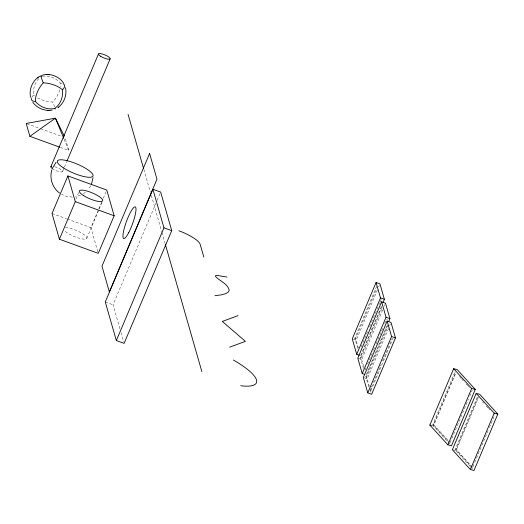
<?xml version="1.0" encoding="UTF-8"?>
<svg xmlns="http://www.w3.org/2000/svg" width="524" height="524" viewBox="0 0 524 524"><rect width="100%" height="100%" fill="white"/><g stroke="black" fill="none" stroke-linecap="round" stroke-linejoin="round"><path stroke-width="0.39" stroke-dasharray="2.62 1.97" d="M62.539 171.551L64.131 167.791M64.445 167.038L66.666 161.778M75.869 199.244L79.36 190.978M97.837 251.789L90.907 227.626L98.525 209.587M98.84 208.834L101.695 202.074M103.287 198.314L106.143 191.548M86.827 238.296L98.892 209.731M99.206 208.984L102.062 202.218M119.911 328.718L113.046 304.791L155.903 203.338M157.174 200.332L160.03 193.566M357.728 348.408L354.8 338.19L377.018 285.58M358.37 347.988L355.573 338.471L376.527 288.868M377.424 289.923L356.156 340.273L352.266 338.858M378.695 286.916L379.33 285.41M361.082 347.078L362.667 343.318M362.981 342.565L368.064 330.539M369.649 326.786L371.241 323.026M371.555 322.273L373.14 318.52M373.461 317.767L379.808 302.734M380.129 301.981L381.079 299.728L381.858 300.01M360.584 355.704L381.852 305.354M363.492 368.483L360.335 357.479L381.924 306.376M363.682 366.512L361.108 357.761L382.061 308.164M382.638 309.966L361.691 359.562L357.8 358.154M384.23 306.206L384.865 304.699M365.025 370.127L365.981 367.874M367.566 364.115L373.284 350.589M373.599 349.836L374.549 347.582M376.14 343.823L377.725 340.063M378.046 339.316L383.123 327.29M384.708 323.531L386.614 319.024L387.393 319.306M366.119 375.001L387.066 325.397M368.798 386.994L365.87 376.776L387.773 324.919M369.44 386.574L366.643 377.057L388.553 325.201M388.494 328.502L367.226 378.859L363.335 377.444M389.764 325.496L390.4 323.996M371.195 387.917L369.924 390.924L370.704 391.205L392.928 338.596M371.516 387.164L373.101 383.404M373.422 382.658L381.04 364.619M382.625 360.859L392.149 338.314M449.35 442.498L432.837 424.394L455.055 371.785M447.869 440.278L433.558 424.591L455.782 371.981M449.834 443.992L433.453 426.032L455.991 372.675M450.07 442.695L468.482 399.105M469.753 396.098L472.294 390.085M471.869 467.192L455.356 449.088L477.58 396.478M472.589 467.388L456.077 449.278L478.301 396.675M470.172 466.288L455.972 450.725L478.517 397.362M472.91 466.635L488.145 430.558M489.416 427.558L494.813 414.779M90.678 185.817L88.294 189.446M85.432 192.282L83.375 193.808M80.46 195.321L75.476 196.821M72.436 197.122L66.352 196.349L61.419 194.266M432.837 424.394L433.558 424.591M431.291 425.449L433.453 426.032M455.356 449.088L456.077 449.278M453.09 449.946L455.972 450.725M26.96 123.749L39.922 128.452M40.682 128.734L61.262 136.207M60.378 147.408L68.762 150.453L65.074 137.589M52.027 213.504L66.515 218.763M67.275 219.039L90.907 227.626M354.8 338.19L355.573 338.471M360.335 357.479L361.108 357.761M365.87 376.776L366.643 377.057M105.272 301.968L113.046 304.791M459.463 376.618L461.113 378.426M461.664 379.029L463.314 380.843M466.065 383.856L467.716 385.671M468.273 386.273L469.373 387.478M482.532 401.908L483.632 403.12M486.383 406.133L488.041 407.947M488.591 408.55L489.691 409.755M470.716 466.884L472.897 469.281M64.111 139.194L68.762 150.453M370.252 389.633L371.208 392.745M143.864 169.455L150.408 192.269M151.312 195.413L161.693 231.601M161.916 232.387L165.08 243.398M121.018 332.576L123.671 341.838M31.715 97.628A18.15 5.712 -24 0 1 33.569 95.073A18.15 14.646 -87.9 0 1 39.935 77.578M54.588 106.798A18.15 0.76 66.8 0 0 52.819 102.069A18.15 8.934 13.6 0 1 36.739 97.405M34.676 95.997A18.15 8.934 13.6 0 1 33.569 95.073M42.516 76.235A18.15 15.406 38.4 0 1 60.686 83.46A18.15 9.694 -57.6 0 1 60.515 86.499M59.795 89.781A18.15 9.694 -57.6 0 1 52.819 102.069M60.686 83.46A18.15 5.712 -24 0 1 62.212 83.63M54.568 166.678A6.321 1.592 22.9 0 1 61.727 170.189A6.321 1.592 22.9 0 1 60.529 171.918A6.321 1.592 22.9 0 1 52.976 168.983M65.408 227.704A12.648 3.19 22.9 0 1 83.486 234.261A12.648 3.19 22.9 0 1 81.547 238.806A12.648 3.19 22.9 0 1 64.249 230.416"/><path stroke-width="0.79" d="M93.03 177.688L91.471 184.166M51.941 169.658C49.197 178.016 52.348 187.874 59.52 192.996M50.874 166.684L98.492 53.952M66.987 161.032L110.158 58.819M67.904 175.926L52.027 213.504L59.409 239.226L98.283 253.347L114.16 215.77L106.778 190.048L67.904 175.926L75.286 201.648L59.409 239.226M152.89 189.243L105.272 301.968L116.341 340.554L124.116 343.377L171.734 230.652L160.665 192.066L152.89 189.243L163.96 227.822L116.341 340.554M383.123 302.348L384.393 299.342L379.966 283.91L376.075 282.495L352.266 338.858L356.693 354.296L359.287 355.233M356.693 354.296L380.503 297.927L376.075 282.495M388.657 321.638L389.928 318.631L385.5 303.2L381.61 301.785L357.8 358.154L362.228 373.586L364.822 374.529M362.228 373.586L386.037 317.223L381.61 301.785M387.144 321.081L363.335 377.444L367.763 392.876L371.654 394.29L395.463 337.928L391.035 322.489L387.144 321.081L391.572 336.513L367.763 392.876M429.85 425.062L453.66 368.7L457.262 369.669L475.281 389.417L451.472 445.786L447.863 444.817L429.85 425.062L431.291 425.449M447.863 444.817L471.672 388.448L453.66 368.7M476.178 393.386L452.369 449.756L470.388 469.504L473.991 470.473L497.8 414.111L479.781 394.356L476.178 393.386L494.198 413.141L497.8 414.111M470.388 469.504L494.198 413.141M52.577 167.935L56.088 162.263M37.558 77.729C31.794 82.222 28.984 90.174 30.582 97.294M58.524 107.171C64.282 102.678 67.098 94.733 65.5 87.606M38.023 77.382L40.197 76.059M57.895 107.643L58.714 107.034M37.368 77.873L38.187 77.257M63.797 138.441L55.42 118.175L26.2 123.468L29.888 136.332L55.42 118.175L64.36 136.155M238.04 315.638L222.287 321.435L245.415 341.36L229.669 347.157M41.632 75.443C49.656 72.633 59.264 76.262 63.764 83.401M52.177 110.092C44.907 111.481 37.014 108.232 32.757 102.187M214.912 295.713L221.528 294.829L225.91 293.564L228.366 291.999L229.217 290.204C227.599 283.333 219.517 281.205 215.338 276.22L215.685 275.611L217.532 275.5L226.971 277.052M47.343 110.348L48.981 110.413M471.672 388.448L475.281 389.417M29.888 136.332L59.618 147.133M380.503 297.927L384.393 299.342M163.96 227.822L171.734 230.652M75.286 201.648L114.16 215.77M386.037 317.223L389.928 318.631M391.572 336.513L395.463 337.928M203.843 257.127L200.148 244.269A21.078 5.312 22.9 0 0 178.867 230.776M128.066 114.389L143.635 168.669M165.302 244.184L201.864 371.621M55.144 108.638A18.15 0.76 66.8 0 1 54.647 108.442A18.15 15.406 38.4 0 1 35.396 101.446A18.15 5.712 -24 0 1 31.447 98.388M35.396 101.446A18.15 9.694 -57.6 0 1 43.256 82.831A18.15 0.76 66.8 0 1 41.389 76.399M54.647 108.442A18.15 14.646 -87.9 0 0 62.513 89.827A18.15 8.934 13.6 0 0 43.256 82.831M63.568 84.102A18.15 5.712 -24 0 1 62.513 89.827M52.531 168.689A6.321 1.592 22.9 0 1 51.522 166.285M233.357 360.021A52.688 13.283 22.9 0 1 240.739 385.743M149.595 153.48L101.977 266.212L109.352 291.933L156.971 179.201L149.595 153.48M48.981 74.565L47.095 74.487L48.981 74.565M100.516 56.206A6.321 1.592 22.9 0 0 110.086 58.957A6.321 1.592 22.9 0 0 102.377 54.005A6.321 1.592 22.9 0 0 100.516 56.206M63.568 167.981A19.316 4.867 22.9 0 0 92.794 176.378A19.316 4.867 22.9 0 0 69.24 161.248A19.316 4.867 22.9 0 0 63.568 167.981M83.414 195.485A12.648 3.19 22.9 0 0 102.547 200.98A12.648 3.19 22.9 0 0 87.128 191.077A12.648 3.19 22.9 0 0 83.414 195.485M128.747 232.577A16.86 3.255 -70 0 0 135.447 206.987A16.86 3.255 -70 0 0 124.227 228.549A16.86 3.255 -70 0 0 128.747 232.577"/></g></svg>
